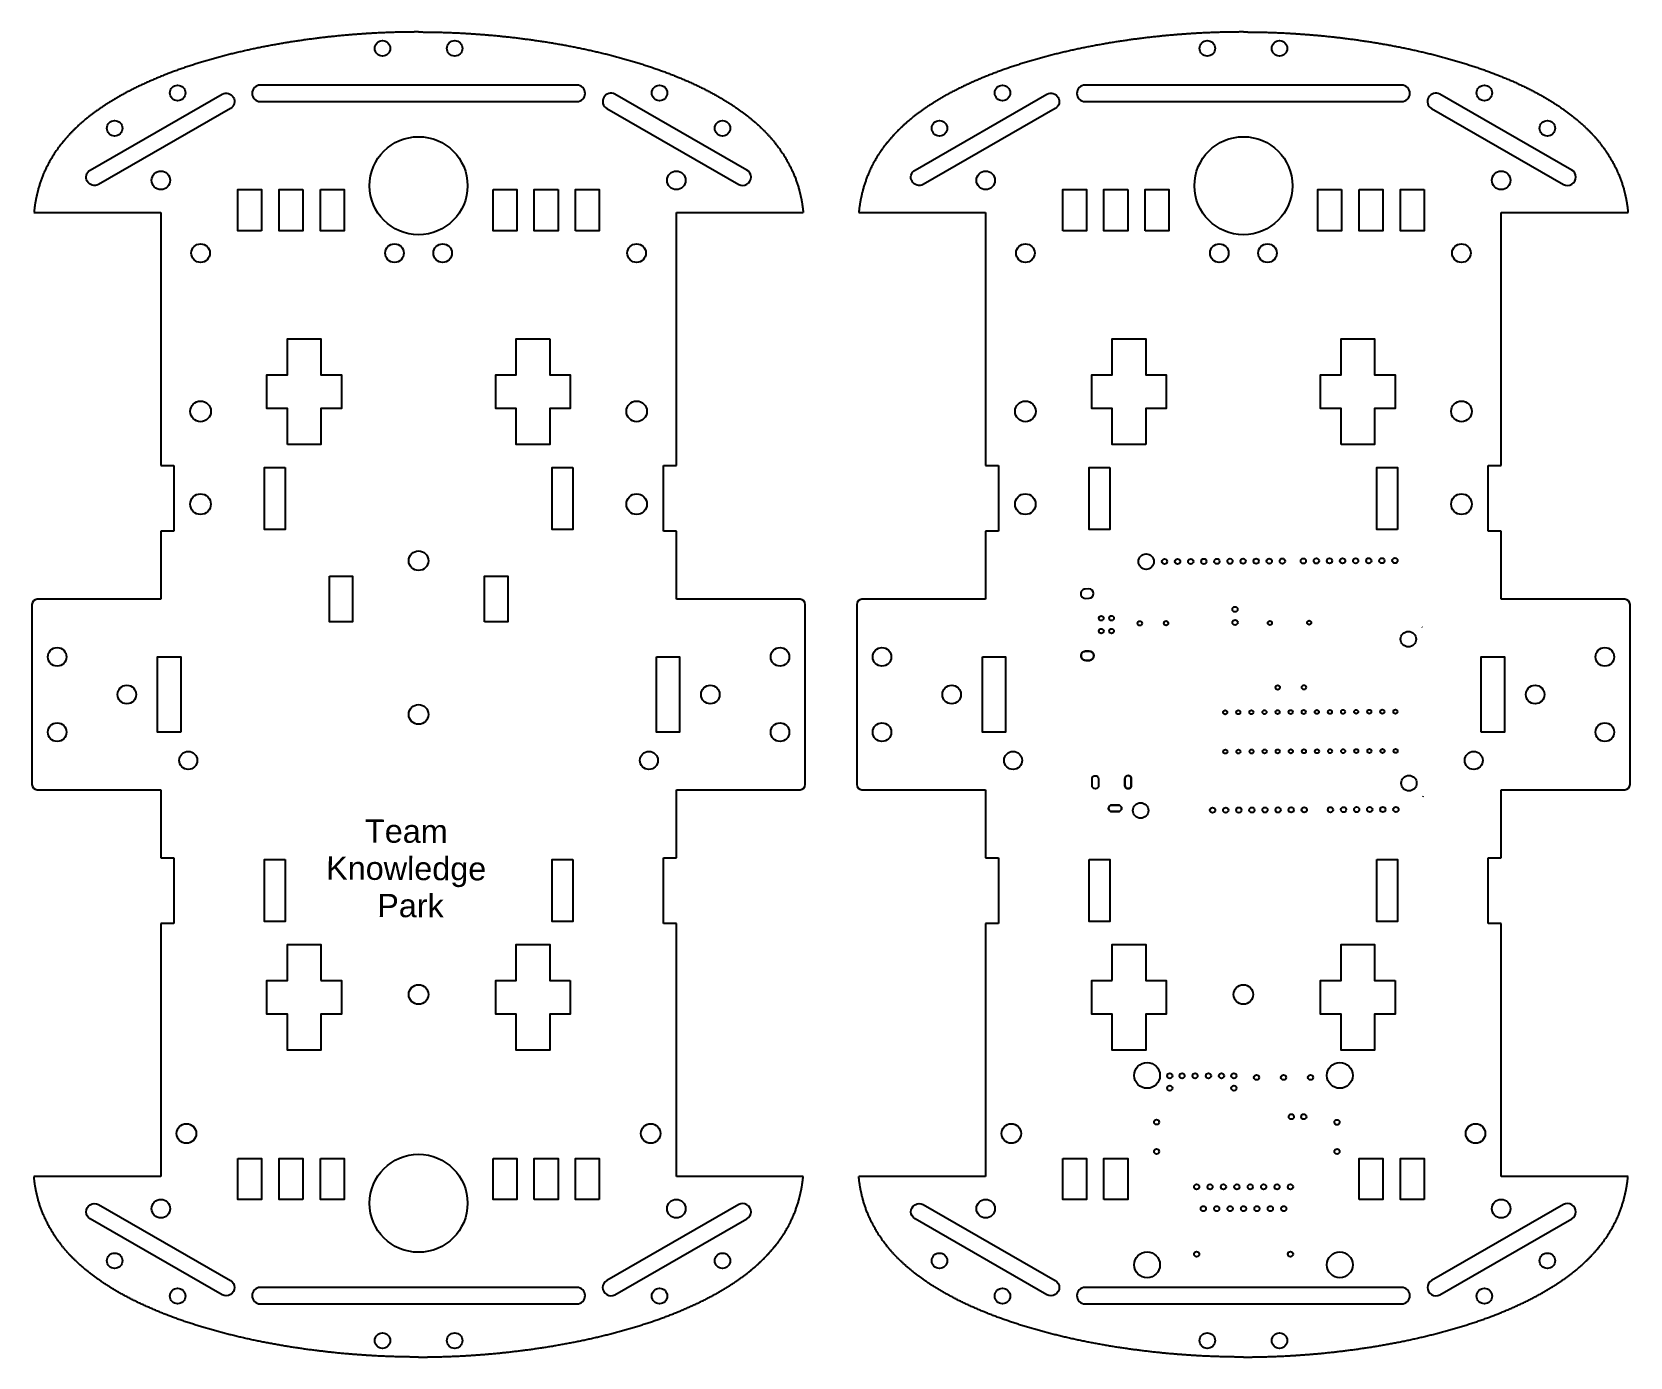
# Model space of a CAD drawing. Header units: millimetres. Extents: x 3547 to 3857, y 1553 to 1810.
import ezdxf
from ezdxf.enums import TextEntityAlignment as Align

# ---------------------------------------------------------------- set-up
doc = ezdxf.new("R2010")
doc.units = ezdxf.units.MM
doc.styles.get("Standard").update_dxf_attribs({"font": 'arial.ttf'})

msp = doc.modelspace()

# ---------------------------------------------------------------- linework, layer by layer
at = {"color": 1}
for p, q in [((3547.74, 1774.6, 0), (3572.35, 1774.6, 0)), ((3572.35, 1774.6, 0), (3572.35, 1725.58, 0)), ((3672.35, 1774.6, 0), (3696.96, 1774.6, 0)), ((3672.35, 1725.58, 0), (3672.35, 1774.6, 0)), ((3707.74, 1774.6, 0), (3732.35, 1774.6, 0)), ((3732.35, 1774.6, 0), (3732.35, 1725.58, 0)), ((3832.35, 1725.58, 0), (3832.35, 1774.6, 0)), ((3832.35, 1774.6, 0), (3856.96, 1774.6, 0)), ((3572.35, 1725.58, 0), (3574.85, 1725.58, 0)), ((3574.85, 1725.58, 0), (3574.85, 1712.81, 0)), ((3669.85, 1712.81, 0), (3669.85, 1725.58, 0)), ((3669.85, 1725.58, 0), (3672.35, 1725.58, 0)), ((3732.35, 1725.58, 0), (3734.85, 1725.58, 0)), ((3734.85, 1725.58, 0), (3734.85, 1712.81, 0)), ((3829.85, 1712.81, 0), (3829.85, 1725.58, 0)), ((3829.85, 1725.58, 0), (3832.35, 1725.58, 0)), ((3572.35, 1712.81, 0), (3572.35, 1699.6, 0)), ((3574.85, 1712.81, 0), (3572.35, 1712.81, 0)), ((3672.35, 1712.81, 0), (3669.85, 1712.81, 0)), ((3672.35, 1699.6, 0), (3672.35, 1712.81, 0)), ((3732.35, 1712.81, 0), (3732.35, 1699.6, 0)), ((3734.85, 1712.81, 0), (3732.35, 1712.81, 0)), ((3832.35, 1712.81, 0), (3829.85, 1712.81, 0)), ((3832.35, 1699.6, 0), (3832.35, 1712.81, 0)), ((3572.35, 1699.6, 0), (3548.35, 1699.6, 0)), ((3696.35, 1699.6, 0), (3672.35, 1699.6, 0)), ((3732.35, 1699.6, 0), (3708.35, 1699.6, 0)), ((3856.35, 1699.6, 0), (3832.35, 1699.6, 0)), ((3547.35, 1698.6, 0), (3547.35, 1663.67, 0)), ((3697.35, 1663.67, 0), (3697.35, 1698.6, 0)), ((3707.35, 1698.6, 0), (3707.35, 1663.67, 0)), ((3857.35, 1663.67, 0), (3857.35, 1698.6, 0)), ((3548.35, 1662.67, 0), (3572.35, 1662.67, 0)), ((3572.35, 1662.67, 0), (3572.35, 1649.46, 0)), ((3672.35, 1662.67, 0), (3696.35, 1662.67, 0)), ((3672.35, 1649.46, 0), (3672.35, 1662.67, 0)), ((3708.35, 1662.67, 0), (3732.35, 1662.67, 0)), ((3732.35, 1662.67, 0), (3732.35, 1649.46, 0)), ((3832.35, 1662.67, 0), (3856.35, 1662.67, 0)), ((3832.35, 1649.46, 0), (3832.35, 1662.67, 0)), ((3572.35, 1649.46, 0), (3574.85, 1649.46, 0)), ((3574.85, 1649.46, 0), (3574.85, 1636.69, 0)), ((3669.85, 1649.46, 0), (3672.35, 1649.46, 0)), ((3669.85, 1636.69, 0), (3669.85, 1649.46, 0)), ((3732.35, 1649.46, 0), (3734.85, 1649.46, 0)), ((3734.85, 1649.46, 0), (3734.85, 1636.69, 0)), ((3829.85, 1636.69, 0), (3829.85, 1649.46, 0)), ((3829.85, 1649.46, 0), (3832.35, 1649.46, 0)), ((3572.35, 1636.69, 0), (3572.35, 1587.67, 0)), ((3574.85, 1636.69, 0), (3572.35, 1636.69, 0)), ((3672.35, 1636.69, 0), (3669.85, 1636.69, 0)), ((3672.35, 1587.67, 0), (3672.35, 1636.69, 0)), ((3732.35, 1636.69, 0), (3732.35, 1587.67, 0)), ((3734.85, 1636.69, 0), (3732.35, 1636.69, 0)), ((3832.35, 1636.69, 0), (3829.85, 1636.69, 0)), ((3832.35, 1587.67, 0), (3832.35, 1636.69, 0)), ((3572.35, 1587.67, 0), (3547.74, 1587.67, 0)), ((3696.96, 1587.67, 0), (3672.35, 1587.67, 0)), ((3732.35, 1587.67, 0), (3707.74, 1587.67, 0)), ((3856.96, 1587.67, 0), (3832.35, 1587.67, 0))]:
    msp.add_line(p, q, dxfattribs=at)
for points in [[(3591.65, 1796.12), (3653.05, 1796.12, 1), (3653.05, 1799.32), (3591.65, 1799.32, 1)], [(3751.65, 1799.32, 1), (3751.65, 1796.12), (3813.05, 1796.12, 1), (3813.05, 1799.32)], [(3584.25, 1797.54, -1), (3585.84, 1794.77), (3560.25, 1780.08, -1), (3558.66, 1782.86)], [(3684.45, 1780.08, 1), (3686.04, 1782.86), (3660.45, 1797.54, 1), (3658.86, 1794.77)], [(3744.25, 1797.54, -1), (3745.84, 1794.77), (3720.25, 1780.08, -1), (3718.66, 1782.86)], [(3844.45, 1780.08, 1), (3846.04, 1782.86), (3820.45, 1797.54, 1), (3818.86, 1794.77)], [(3584.25, 1564.73), (3558.66, 1579.41, -1), (3560.25, 1582.19), (3585.84, 1567.5, -1)], [(3686.04, 1579.41, 1), (3684.45, 1582.19), (3658.86, 1567.5, 1), (3660.45, 1564.73)], [(3744.25, 1564.73), (3718.66, 1579.41, -1), (3720.25, 1582.19), (3745.84, 1567.5, -1)], [(3844.45, 1582.19), (3818.86, 1567.5, 1), (3820.45, 1564.73), (3846.04, 1579.41, 1)], [(3653.05, 1562.94, 1), (3653.05, 1566.14), (3591.65, 1566.14, 1), (3591.65, 1562.94)], [(3751.65, 1566.14, 1), (3751.65, 1562.94), (3813.05, 1562.94, 1), (3813.05, 1566.14)]]:
    msp.add_lwpolyline(points, format="xyb", close=True, dxfattribs=at)
for points in [[(3591.9, 1771.09), (3587.3, 1771.09), (3587.3, 1779.09), (3591.9, 1779.09)], [(3599.9, 1779.09), (3599.9, 1771.09), (3595.3, 1771.09), (3595.3, 1779.09)], [(3603.3, 1779.09), (3607.9, 1779.09), (3607.9, 1771.09), (3603.3, 1771.09)], [(3636.8, 1779.09), (3641.4, 1779.09), (3641.4, 1771.09), (3636.8, 1771.09)], [(3649.4, 1779.09), (3649.4, 1771.09), (3644.8, 1771.09), (3644.8, 1779.09)], [(3652.8, 1771.09), (3652.8, 1779.09), (3657.4, 1779.09), (3657.4, 1771.09)], [(3747.3, 1771.09), (3747.3, 1779.09), (3751.9, 1779.09), (3751.9, 1771.09)], [(3759.9, 1779.09), (3759.9, 1771.09), (3755.3, 1771.09), (3755.3, 1779.09)], [(3763.3, 1771.09), (3763.3, 1779.09), (3767.9, 1779.09), (3767.9, 1771.09)], [(3801.4, 1779.09), (3801.4, 1771.09), (3796.8, 1771.09), (3796.8, 1779.09)], [(3804.8, 1779.09), (3809.4, 1779.09), (3809.4, 1771.09), (3804.8, 1771.09)], [(3817.4, 1779.09), (3817.4, 1771.09), (3812.8, 1771.09), (3812.8, 1779.09)], [(3596.91, 1729.62), (3596.91, 1736.62), (3592.92, 1736.62), (3592.92, 1743.12), (3596.91, 1743.12), (3596.91, 1750.12), (3603.41, 1750.12), (3603.41, 1743.12), (3607.38, 1743.12), (3607.38, 1736.62), (3603.41, 1736.62), (3603.41, 1729.62)], [(3647.79, 1750.12), (3647.79, 1743.12), (3651.78, 1743.12), (3651.78, 1736.62), (3647.79, 1736.62), (3647.79, 1729.62), (3641.29, 1729.62), (3641.29, 1736.62), (3637.33, 1736.62), (3637.33, 1743.12), (3641.29, 1743.12), (3641.29, 1750.12)], [(3763.41, 1729.62), (3756.91, 1729.62), (3756.91, 1736.62), (3752.92, 1736.62), (3752.92, 1743.12), (3756.91, 1743.12), (3756.91, 1750.12), (3763.41, 1750.12), (3763.41, 1743.12), (3767.38, 1743.12), (3767.38, 1736.62), (3763.41, 1736.62)], [(3801.29, 1729.62), (3801.29, 1736.62), (3797.33, 1736.62), (3797.33, 1743.12), (3801.29, 1743.12), (3801.29, 1750.12), (3807.79, 1750.12), (3807.79, 1743.12), (3811.78, 1743.12), (3811.78, 1736.62), (3807.79, 1736.62), (3807.79, 1729.62)], [(3596.45, 1725.16), (3596.45, 1713.16), (3592.45, 1713.16), (3592.45, 1725.16)], [(3652.25, 1725.16), (3652.25, 1713.16), (3648.25, 1713.16), (3648.25, 1725.16)], [(3756.45, 1725.16), (3756.45, 1713.16), (3752.45, 1713.16), (3752.45, 1725.16)], [(3812.25, 1713.16), (3808.25, 1713.16), (3808.25, 1725.16), (3812.25, 1725.16)], [(3605.04, 1704.1), (3609.54, 1704.1), (3609.54, 1695.24), (3605.04, 1695.24)], [(3635.16, 1695.24), (3635.16, 1704.1), (3639.66, 1704.1), (3639.66, 1695.24)], [(3576.21, 1673.83), (3571.71, 1673.83), (3571.71, 1688.43), (3576.21, 1688.43)], [(3668.49, 1688.43), (3672.99, 1688.43), (3672.99, 1673.83), (3668.49, 1673.83)], [(3731.71, 1688.43), (3736.21, 1688.43), (3736.21, 1673.83), (3731.71, 1673.83)], [(3828.49, 1673.83), (3828.49, 1688.43), (3832.99, 1688.43), (3832.99, 1673.83)], [(3596.45, 1649.11), (3596.45, 1637.11), (3592.45, 1637.11), (3592.45, 1649.11)], [(3652.25, 1649.11), (3652.25, 1637.11), (3648.25, 1637.11), (3648.25, 1649.11)], [(3752.45, 1649.11), (3756.45, 1649.11), (3756.45, 1637.11), (3752.45, 1637.11)], [(3808.25, 1649.11), (3812.25, 1649.11), (3812.25, 1637.11), (3808.25, 1637.11)], [(3603.41, 1625.65), (3607.38, 1625.65), (3607.38, 1619.15), (3603.41, 1619.15), (3603.41, 1612.15), (3596.91, 1612.15), (3596.91, 1619.15), (3592.92, 1619.15), (3592.92, 1625.65), (3596.91, 1625.65), (3596.91, 1632.65), (3603.41, 1632.65)], [(3651.78, 1625.65), (3651.78, 1619.15), (3647.79, 1619.15), (3647.79, 1612.15), (3641.29, 1612.15), (3641.29, 1619.15), (3637.33, 1619.15), (3637.33, 1625.65), (3641.29, 1625.65), (3641.29, 1632.65), (3647.79, 1632.65), (3647.79, 1625.65)], [(3756.91, 1625.65), (3756.91, 1632.65), (3763.41, 1632.65), (3763.41, 1625.65), (3767.38, 1625.65), (3767.38, 1619.15), (3763.41, 1619.15), (3763.41, 1612.15), (3756.91, 1612.15), (3756.91, 1619.15), (3752.92, 1619.15), (3752.92, 1625.65)], [(3811.78, 1625.65), (3811.78, 1619.15), (3807.79, 1619.15), (3807.79, 1612.15), (3801.29, 1612.15), (3801.29, 1619.15), (3797.33, 1619.15), (3797.33, 1625.65), (3801.29, 1625.65), (3801.29, 1632.65), (3807.79, 1632.65), (3807.79, 1625.65)], [(3587.3, 1591.17), (3591.9, 1591.17), (3591.9, 1583.17), (3587.3, 1583.17)], [(3599.9, 1583.17), (3595.3, 1583.17), (3595.3, 1591.17), (3599.9, 1591.17)], [(3603.3, 1591.17), (3607.9, 1591.17), (3607.9, 1583.17), (3603.3, 1583.17)], [(3636.8, 1591.17), (3641.4, 1591.17), (3641.4, 1583.17), (3636.8, 1583.17)], [(3644.8, 1583.17), (3644.8, 1591.17), (3649.4, 1591.17), (3649.4, 1583.17)], [(3657.4, 1583.17), (3652.8, 1583.17), (3652.8, 1591.17), (3657.4, 1591.17)], [(3747.3, 1591.17), (3751.9, 1591.17), (3751.9, 1583.17), (3747.3, 1583.17)], [(3755.3, 1583.17), (3755.3, 1591.17), (3759.9, 1591.17), (3759.9, 1583.17)], [(3804.8, 1583.17), (3804.8, 1591.17), (3809.4, 1591.17), (3809.4, 1583.17)], [(3817.4, 1583.17), (3812.8, 1583.17), (3812.8, 1591.17), (3817.4, 1591.17)]]:
    msp.add_lwpolyline(points, close=True, dxfattribs=at)
at = {"color": 1, "extrusion": (0, -1e-16, -1)}
for points in [[(-3752.38, 1701.6), (-3751.68, 1701.58, -1), (-3751.72, 1699.78), (-3752.42, 1699.8, -1)], [(-3752.38, 1701.6), (-3751.68, 1701.58, -1), (-3751.72, 1699.78), (-3752.42, 1699.8, -1)], [(-3751.77, 1687.74, 1), (-3751.73, 1689.54), (-3752.43, 1689.56, 1), (-3752.47, 1687.76)], [(-3752.43, 1689.56), (-3751.73, 1689.54, -1), (-3751.77, 1687.74), (-3752.47, 1687.76, -1)], [(-3752.99, 1664.75, 1), (-3754.26, 1664.76), (-3754.26, 1663.49, 1), (-3752.99, 1663.48)], [(-3752.99, 1664.75, 1), (-3754.26, 1664.76), (-3754.26, 1663.49, 1), (-3752.99, 1663.48)], [(-3759.34, 1664.78, 1), (-3760.61, 1664.78), (-3760.61, 1663.51, 1), (-3759.34, 1663.51)], [(-3759.34, 1664.78), (-3759.34, 1663.51, -1), (-3760.61, 1663.51), (-3760.61, 1664.78, -1)], [(-3758.09, 1659.69, 1), (-3758.09, 1658.42), (-3756.82, 1658.42, 1), (-3756.82, 1659.69)], [(-3756.82, 1658.42), (-3758.09, 1658.42, -1), (-3758.09, 1659.69), (-3756.82, 1659.69, -1)]]:
    msp.add_lwpolyline(points, format="xyb", close=True, dxfattribs=at)
at = {"color": 1}
for centre, radius in [((3615.35, 1806.45, 0), 1.5), ((3629.35, 1806.45, 0), 1.5), ((3775.35, 1806.45, 0), 1.5), ((3789.35, 1806.45, 0), 1.5), ((3575.61, 1797.8, 0), 1.5), ((3669.09, 1797.8, 0), 1.5), ((3735.61, 1797.8, 0), 1.5), ((3829.09, 1797.8, 0), 1.5), ((3563.39, 1790.95, 0), 1.5), ((3681.31, 1790.95, 0), 1.5), ((3723.39, 1790.95, 0), 1.5), ((3841.31, 1790.95, 0), 1.5), ((3622.35, 1779.82, 0), 9.5), ((3782.35, 1779.82, 0), 9.5), ((3572.36, 1780.86, 0), 1.8), ((3672.35, 1780.86, 0), 1.8), ((3732.36, 1780.86, 0), 1.8), ((3832.35, 1780.86, 0), 1.8), ((3580.06, 1766.74, 0), 1.8), ((3617.68, 1766.74, 0), 1.8), ((3627.02, 1766.74, 0), 1.8), ((3664.64, 1766.74, 0), 1.8), ((3740.06, 1766.74, 0), 1.8), ((3777.68, 1766.74, 0), 1.8), ((3787.02, 1766.74, 0), 1.8), ((3824.64, 1766.74, 0), 1.8), ((3580.06, 1736.05, 0), 2), ((3664.65, 1736.05, 0), 2), ((3740.06, 1736.05, 0), 2), ((3824.65, 1736.05, 0), 2), ((3580.05, 1718.05, 0), 2), ((3664.65, 1718.05, 0), 2), ((3740.05, 1718.05, 0), 2), ((3824.65, 1718.05, 0), 2), ((3622.35, 1707.08, 0), 1.9), ((3763.49, 1706.91, 0), 1.5), ((3763.49, 1706.91, 0), 1.5), ((3767.05, 1706.92, 0), 0.51), ((3767.05, 1706.92, 0), 0.51), ((3769.59, 1706.93, 0), 0.51), ((3769.59, 1706.93, 0), 0.51), ((3772.13, 1706.94, 0), 0.51), ((3772.13, 1706.94, 0), 0.51), ((3774.67, 1706.95, 0), 0.51), ((3774.67, 1706.95, 0), 0.51), ((3777.21, 1706.96, 0), 0.51), ((3777.21, 1706.96, 0), 0.51), ((3779.75, 1706.97, 0), 0.51), ((3779.75, 1706.97, 0), 0.51), ((3782.29, 1706.98, 0), 0.51), ((3782.29, 1706.98, 0), 0.51), ((3784.83, 1706.99, 0), 0.51), ((3784.83, 1706.99, 0), 0.51), ((3787.37, 1707, 0), 0.51), ((3787.37, 1707, 0), 0.51), ((3789.91, 1707.01, 0), 0.51), ((3789.91, 1707.01, 0), 0.51), ((3793.97, 1707.03, 0), 0.51), ((3793.97, 1707.03, 0), 0.51), ((3796.51, 1707.04, 0), 0.51), ((3796.51, 1707.04, 0), 0.51), ((3799.05, 1707.05, 0), 0.51), ((3799.05, 1707.05, 0), 0.51), ((3801.59, 1707.06, 0), 0.51), ((3801.59, 1707.06, 0), 0.51), ((3804.13, 1707.07, 0), 0.51), ((3804.13, 1707.07, 0), 0.51), ((3806.67, 1707.08, 0), 0.51), ((3806.67, 1707.08, 0), 0.51), ((3809.21, 1707.09, 0), 0.51), ((3809.21, 1707.09, 0), 0.51), ((3811.75, 1707.1, 0), 0.51), ((3811.75, 1707.1, 0), 0.51), ((3754.78, 1695.93, 0), 0.457), ((3754.78, 1695.93, 0), 0.457), ((3756.78, 1695.94, 0), 0.457), ((3756.78, 1695.94, 0), 0.457), ((3780.72, 1697.65, 0), 0.508), ((3780.72, 1697.65, 0), 0.508), ((3754.79, 1693.43, 0), 0.457), ((3754.79, 1693.43, 0), 0.457), ((3756.79, 1693.44, 0), 0.457), ((3756.79, 1693.44, 0), 0.457), ((3762.27, 1694.94, 0), 0.432), ((3762.27, 1694.94, 0), 0.432), ((3767.35, 1694.96, 0), 0.432), ((3767.35, 1694.96, 0), 0.432), ((3780.73, 1695.11, 0), 0.508), ((3780.73, 1695.11, 0), 0.508), ((3787.49, 1695.01, 0), 0.4), ((3787.49, 1695.01, 0), 0.4), ((3795.11, 1695.06, 0), 0.4), ((3795.11, 1695.06, 0), 0.4), ((3814.35, 1691.87, 0), 1.5), ((3814.35, 1691.87, 0), 1.5), ((3552.24, 1688.43, 0), 1.8), ((3692.46, 1688.43, 0), 1.8), ((3712.24, 1688.43, 0), 1.8), ((3852.46, 1688.43, 0), 1.8), ((3565.76, 1681.13, 0), 1.8), ((3678.94, 1681.13, 0), 1.8), ((3725.76, 1681.13, 0), 1.8), ((3789.01, 1682.5, 0), 0.432), ((3789.01, 1682.5, 0), 0.432), ((3794.09, 1682.52, 0), 0.432), ((3794.09, 1682.52, 0), 0.432), ((3838.94, 1681.13, 0), 1.8), ((3622.35, 1677.27, 0), 1.9), ((3778.82, 1677.68, 0), 0.394), ((3778.82, 1677.68, 0), 0.394), ((3781.36, 1677.69, 0), 0.394), ((3781.36, 1677.69, 0), 0.394), ((3783.9, 1677.7, 0), 0.394), ((3783.9, 1677.7, 0), 0.394), ((3786.44, 1677.71, 0), 0.394), ((3786.44, 1677.71, 0), 0.394), ((3788.98, 1677.72, 0), 0.394), ((3788.98, 1677.72, 0), 0.394), ((3791.52, 1677.73, 0), 0.394), ((3791.52, 1677.73, 0), 0.394), ((3794.06, 1677.74, 0), 0.394), ((3794.06, 1677.74, 0), 0.394), ((3796.6, 1677.75, 0), 0.394), ((3796.6, 1677.75, 0), 0.394), ((3799.14, 1677.76, 0), 0.394), ((3799.14, 1677.76, 0), 0.394), ((3801.68, 1677.77, 0), 0.394), ((3801.68, 1677.77, 0), 0.394), ((3804.22, 1677.78, 0), 0.394), ((3804.22, 1677.78, 0), 0.394), ((3806.76, 1677.79, 0), 0.394), ((3806.76, 1677.79, 0), 0.394), ((3809.3, 1677.8, 0), 0.394), ((3809.3, 1677.8, 0), 0.394), ((3811.84, 1677.81, 0), 0.394), ((3811.84, 1677.81, 0), 0.394), ((3552.24, 1673.83, 0), 1.8), ((3692.46, 1673.83, 0), 1.8), ((3712.24, 1673.83, 0), 1.8), ((3852.46, 1673.83, 0), 1.8), ((3577.67, 1668.35, 0), 1.75), ((3667.03, 1668.35, 0), 1.75), ((3737.67, 1668.35, 0), 1.75), ((3778.85, 1670.06, 0), 0.394), ((3778.85, 1670.06, 0), 0.394), ((3781.39, 1670.07, 0), 0.394), ((3781.39, 1670.07, 0), 0.394), ((3783.93, 1670.08, 0), 0.394), ((3783.93, 1670.08, 0), 0.394), ((3786.47, 1670.09, 0), 0.394), ((3786.47, 1670.09, 0), 0.394), ((3789.01, 1670.1, 0), 0.394), ((3789.01, 1670.1, 0), 0.394), ((3791.55, 1670.11, 0), 0.394), ((3791.55, 1670.11, 0), 0.394), ((3794.09, 1670.12, 0), 0.394), ((3794.09, 1670.12, 0), 0.394), ((3796.63, 1670.13, 0), 0.394), ((3796.63, 1670.13, 0), 0.394), ((3799.17, 1670.14, 0), 0.394), ((3799.17, 1670.14, 0), 0.394), ((3801.71, 1670.15, 0), 0.394), ((3801.71, 1670.15, 0), 0.394), ((3804.25, 1670.16, 0), 0.394), ((3804.25, 1670.16, 0), 0.394), ((3806.79, 1670.17, 0), 0.394), ((3806.79, 1670.17, 0), 0.394), ((3809.33, 1670.18, 0), 0.394), ((3809.33, 1670.18, 0), 0.394), ((3811.87, 1670.19, 0), 0.394), ((3811.87, 1670.19, 0), 0.394), ((3827.03, 1668.35, 0), 1.75), ((3814.46, 1663.93, 0), 1.5), ((3814.46, 1663.93, 0), 1.5), ((3762.41, 1658.64, 0), 1.5), ((3762.41, 1658.64, 0), 1.5), ((3776.38, 1658.7, 0), 0.51), ((3776.38, 1658.7, 0), 0.51), ((3778.92, 1658.71, 0), 0.51), ((3778.92, 1658.71, 0), 0.51), ((3781.46, 1658.72, 0), 0.51), ((3781.46, 1658.72, 0), 0.51), ((3784, 1658.73, 0), 0.51), ((3784, 1658.73, 0), 0.51), ((3786.54, 1658.74, 0), 0.51), ((3786.54, 1658.74, 0), 0.51), ((3789.08, 1658.75, 0), 0.51), ((3789.08, 1658.75, 0), 0.51), ((3791.62, 1658.76, 0), 0.51), ((3791.62, 1658.76, 0), 0.51), ((3794.16, 1658.77, 0), 0.51), ((3794.16, 1658.77, 0), 0.51), ((3799.24, 1658.79, 0), 0.51), ((3799.24, 1658.79, 0), 0.51), ((3801.78, 1658.8, 0), 0.51), ((3801.78, 1658.8, 0), 0.51), ((3804.32, 1658.81, 0), 0.51), ((3804.32, 1658.81, 0), 0.51), ((3806.86, 1658.82, 0), 0.51), ((3806.86, 1658.82, 0), 0.51), ((3809.4, 1658.83, 0), 0.51), ((3809.4, 1658.83, 0), 0.51), ((3811.94, 1658.84, 0), 0.51), ((3811.94, 1658.84, 0), 0.51), ((3622.35, 1622.95, 0), 1.9), ((3782.35, 1622.95, 0), 1.9), ((3763.67, 1607.25, 0), 2.5), ((3801.05, 1607.25, 0), 2.5), ((3768.07, 1607.18, 0), 0.5), ((3770.45, 1607.18, 0), 0.5), ((3772.97, 1607.18, 0), 0.5), ((3775.57, 1607.18, 0), 0.5), ((3778.1, 1607.18, 0), 0.5), ((3780.5, 1607.18, 0), 0.5), ((3784.9, 1606.87, 0), 0.5), ((3790.14, 1606.87, 0), 0.5), ((3795.38, 1606.87, 0), 0.5), ((3768.07, 1604.78, 0), 0.5), ((3780.5, 1604.78, 0), 0.5), ((3791.64, 1599.25, 0), 0.5), ((3794.07, 1599.25, 0), 0.5), ((3577.32, 1595.99, 0), 1.9), ((3667.38, 1595.99, 0), 1.9), ((3737.32, 1595.99, 0), 1.9), ((3765.51, 1598.21, 0), 0.5), ((3800.51, 1598.16, 0), 0.5), ((3827.38, 1595.99, 0), 1.9), ((3622.35, 1582.45, 0), 9.5), ((3765.51, 1592.51, 0), 0.5), ((3800.51, 1592.51, 0), 0.5), ((3773.28, 1585.63, 0), 0.5), ((3775.88, 1585.63, 0), 0.5), ((3778.48, 1585.63, 0), 0.5), ((3781.08, 1585.63, 0), 0.5), ((3783.68, 1585.63, 0), 0.5), ((3786.28, 1585.63, 0), 0.5), ((3788.88, 1585.63, 0), 0.5), ((3791.48, 1585.63, 0), 0.5), ((3572.36, 1581.41, 0), 1.8), ((3672.35, 1581.41, 0), 1.8), ((3732.36, 1581.41, 0), 1.8), ((3832.35, 1581.41, 0), 1.8), ((3563.39, 1571.31, 0), 1.5), ((3681.31, 1571.31, 0), 1.5), ((3723.39, 1571.31, 0), 1.5), ((3763.67, 1570.51, 0), 2.5), ((3773.28, 1572.6, 0), 0.5), ((3791.48, 1572.6, 0), 0.5), ((3801.05, 1570.51, 0), 2.5), ((3841.31, 1571.31, 0), 1.5), ((3575.61, 1564.47, 0), 1.5), ((3669.09, 1564.47, 0), 1.5), ((3735.61, 1564.47, 0), 1.5), ((3829.09, 1564.47, 0), 1.5), ((3615.35, 1555.82, 0), 1.5), ((3629.35, 1555.82, 0), 1.5), ((3775.35, 1555.82, 0), 1.5), ((3789.35, 1555.82, 0), 1.5)]:
    msp.add_circle(centre, radius, dxfattribs=at)
for centre, start, end in [((3548.35, 1698.6, 0), 90, 180), ((3696.35, 1698.6, 0), 0, 90), ((3708.35, 1698.6, 0), 90, 180), ((3856.35, 1698.6, 0), 0, 90), ((3548.35, 1663.67, 0), 180, 270), ((3696.35, 1663.67, 0), 270, 0), ((3708.35, 1663.67, 0), 180, 270), ((3856.35, 1663.67, 0), 270, 0)]:
    msp.add_arc(centre, 1, start, end, dxfattribs=at)
at = {"color": 1, "extrusion": (0, -1e-16, -1)}
for centre, radius, start, end in [((-3816.88, 1694.16, 0), 0.131, 135.5959, 179.2588), ((-3817.01, 1661.4, 0), 0.126, 179.8706, 225.4612)]:
    msp.add_arc(centre, radius, start, end, dxfattribs=at)
at = {"color": 1}
for points in [[(3622.35, 1809.63, 0), (3621.1, 1809.63, 0), (3618.57, 1809.61, 0), (3614.74, 1809.49, 0), (3609.55, 1809.18, 0), (3602.93, 1808.51, 0), (3596.25, 1807.55, 0), (3589.57, 1806.28, 0), (3582.99, 1804.67, 0), (3576.62, 1802.72, 0), (3570.6, 1800.41, 0), (3565.06, 1797.75, 0), (3560.14, 1794.73, 0), (3555.96, 1791.37, 0), (3552.59, 1787.68, 0), (3550.07, 1783.65, 0), (3548.72, 1780.18, 0), (3548.09, 1777.44, 0), (3547.83, 1775.56, 0), (3547.74, 1774.6, 0)], [(3622.35, 1809.63, 0), (3623.6, 1809.63, 0), (3626.13, 1809.61, 0), (3629.96, 1809.49, 0), (3635.16, 1809.18, 0), (3641.77, 1808.51, 0), (3648.45, 1807.55, 0), (3655.13, 1806.28, 0), (3661.71, 1804.67, 0), (3668.08, 1802.72, 0), (3674.11, 1800.41, 0), (3679.65, 1797.75, 0), (3684.56, 1794.73, 0), (3688.75, 1791.37, 0), (3692.11, 1787.68, 0), (3694.63, 1783.65, 0), (3695.98, 1780.18, 0), (3696.61, 1777.44, 0), (3696.87, 1775.56, 0), (3696.96, 1774.6, 0)], [(3782.35, 1809.63, 0), (3781.1, 1809.63, 0), (3778.57, 1809.61, 0), (3774.74, 1809.49, 0), (3769.55, 1809.18, 0), (3762.93, 1808.51, 0), (3756.25, 1807.55, 0), (3749.57, 1806.28, 0), (3742.99, 1804.67, 0), (3736.62, 1802.72, 0), (3730.6, 1800.41, 0), (3725.06, 1797.75, 0), (3720.14, 1794.73, 0), (3715.96, 1791.37, 0), (3712.59, 1787.68, 0), (3710.07, 1783.65, 0), (3708.72, 1780.18, 0), (3708.09, 1777.44, 0), (3707.83, 1775.56, 0), (3707.74, 1774.6, 0)], [(3782.35, 1809.63, 0), (3783.6, 1809.63, 0), (3786.13, 1809.61, 0), (3789.96, 1809.49, 0), (3795.16, 1809.18, 0), (3801.77, 1808.51, 0), (3808.45, 1807.55, 0), (3815.13, 1806.28, 0), (3821.71, 1804.67, 0), (3828.08, 1802.72, 0), (3834.11, 1800.41, 0), (3839.65, 1797.75, 0), (3844.56, 1794.73, 0), (3848.75, 1791.37, 0), (3852.11, 1787.68, 0), (3854.63, 1783.65, 0), (3855.98, 1780.18, 0), (3856.61, 1777.44, 0), (3856.87, 1775.56, 0), (3856.96, 1774.6, 0)], [(3622.35, 1552.63, 0), (3621.1, 1552.63, 0), (3618.57, 1552.66, 0), (3614.74, 1552.78, 0), (3609.55, 1553.09, 0), (3602.93, 1553.76, 0), (3596.25, 1554.72, 0), (3589.57, 1555.99, 0), (3582.99, 1557.6, 0), (3576.62, 1559.55, 0), (3570.6, 1561.86, 0), (3565.06, 1564.52, 0), (3560.14, 1567.54, 0), (3555.96, 1570.9, 0), (3552.59, 1574.59, 0), (3550.07, 1578.62, 0), (3548.72, 1582.09, 0), (3548.09, 1584.83, 0), (3547.83, 1586.71, 0), (3547.74, 1587.67, 0)], [(3622.35, 1552.63, 0), (3623.6, 1552.63, 0), (3626.13, 1552.66, 0), (3629.96, 1552.78, 0), (3635.16, 1553.09, 0), (3641.77, 1553.76, 0), (3648.45, 1554.72, 0), (3655.13, 1555.99, 0), (3661.71, 1557.6, 0), (3668.08, 1559.55, 0), (3674.11, 1561.86, 0), (3679.65, 1564.52, 0), (3684.56, 1567.54, 0), (3688.75, 1570.9, 0), (3692.11, 1574.59, 0), (3694.63, 1578.62, 0), (3695.98, 1582.09, 0), (3696.61, 1584.83, 0), (3696.87, 1586.71, 0), (3696.96, 1587.67, 0)], [(3782.35, 1552.63, 0), (3781.1, 1552.63, 0), (3778.57, 1552.66, 0), (3774.74, 1552.78, 0), (3769.55, 1553.09, 0), (3762.93, 1553.76, 0), (3756.25, 1554.72, 0), (3749.57, 1555.99, 0), (3742.99, 1557.6, 0), (3736.62, 1559.55, 0), (3730.6, 1561.86, 0), (3725.06, 1564.52, 0), (3720.14, 1567.54, 0), (3715.96, 1570.9, 0), (3712.59, 1574.59, 0), (3710.07, 1578.62, 0), (3708.72, 1582.09, 0), (3708.09, 1584.83, 0), (3707.83, 1586.71, 0), (3707.74, 1587.67, 0)], [(3782.35, 1552.63, 0), (3783.6, 1552.63, 0), (3786.13, 1552.66, 0), (3789.96, 1552.78, 0), (3795.16, 1553.09, 0), (3801.77, 1553.76, 0), (3808.45, 1554.72, 0), (3815.13, 1555.99, 0), (3821.71, 1557.6, 0), (3828.08, 1559.55, 0), (3834.11, 1561.86, 0), (3839.65, 1564.52, 0), (3844.56, 1567.54, 0), (3848.75, 1570.9, 0), (3852.11, 1574.59, 0), (3854.63, 1578.62, 0), (3855.98, 1582.09, 0), (3856.61, 1584.83, 0), (3856.87, 1586.71, 0), (3856.96, 1587.67, 0)]]:
    msp.add_open_spline(points, degree=5, dxfattribs=at)
for points, knots in [([(3774.58, 1580.91, 0), (3774.52, 1580.91, 0), (3774.45, 1580.92, 0), (3774.39, 1580.95, 0), (3774.33, 1580.97, 0), (3774.27, 1581.01, 0), (3774.23, 1581.05, 0), (3774.18, 1581.1, 0), (3774.15, 1581.15, 0), (3774.12, 1581.22, 0), (3774.09, 1581.28, 0), (3774.08, 1581.34, 0), (3774.08, 1581.41, 0), (3774.08, 1581.47, 0), (3774.09, 1581.54, 0), (3774.12, 1581.6, 0), (3774.15, 1581.66, 0), (3774.18, 1581.71, 0), (3774.23, 1581.76, 0), (3774.27, 1581.81, 0), (3774.33, 1581.84, 0), (3774.39, 1581.87, 0), (3774.45, 1581.89, 0), (3774.52, 1581.91, 0), (3774.58, 1581.91, 0)], [0.5, 0.5, 0.5, 0.5, 0.5625, 0.5625, 0.5625, 0.625, 0.625, 0.625, 0.6875, 0.6875, 0.6875, 0.75, 0.75, 0.75, 0.8125, 0.8125, 0.8125, 0.875, 0.875, 0.875, 0.9375, 0.9375, 0.9375, 1, 1, 1, 1]), ([(3774.58, 1581.91, 0), (3774.65, 1581.91, 0), (3774.71, 1581.89, 0), (3774.77, 1581.87, 0), (3774.83, 1581.84, 0), (3774.89, 1581.81, 0), (3774.93, 1581.76, 0), (3774.98, 1581.71, 0), (3775.02, 1581.66, 0), (3775.04, 1581.6, 0), (3775.07, 1581.54, 0), (3775.08, 1581.47, 0), (3775.08, 1581.41, 0), (3775.08, 1581.34, 0), (3775.07, 1581.28, 0), (3775.04, 1581.22, 0), (3775.02, 1581.15, 0), (3774.98, 1581.1, 0), (3774.93, 1581.05, 0), (3774.89, 1581.01, 0), (3774.83, 1580.97, 0), (3774.77, 1580.95, 0), (3774.71, 1580.92, 0), (3774.65, 1580.91, 0), (3774.58, 1580.91, 0)], [0, 0, 0, 0, 0.0625, 0.0625, 0.0625, 0.125, 0.125, 0.125, 0.1875, 0.1875, 0.1875, 0.25, 0.25, 0.25, 0.3125, 0.3125, 0.3125, 0.375, 0.375, 0.375, 0.4375, 0.4375, 0.4375, 0.5, 0.5, 0.5, 0.5]), ([(3777.18, 1580.91, 0), (3777.12, 1580.91, 0), (3777.05, 1580.92, 0), (3776.99, 1580.95, 0), (3776.93, 1580.97, 0), (3776.87, 1581.01, 0), (3776.83, 1581.05, 0), (3776.78, 1581.1, 0), (3776.75, 1581.15, 0), (3776.72, 1581.22, 0), (3776.69, 1581.28, 0), (3776.68, 1581.34, 0), (3776.68, 1581.41, 0), (3776.68, 1581.47, 0), (3776.69, 1581.54, 0), (3776.72, 1581.6, 0), (3776.75, 1581.66, 0), (3776.78, 1581.71, 0), (3776.83, 1581.76, 0), (3776.87, 1581.81, 0), (3776.93, 1581.84, 0), (3776.99, 1581.87, 0), (3777.05, 1581.89, 0), (3777.12, 1581.91, 0), (3777.18, 1581.91, 0)], [0.5, 0.5, 0.5, 0.5, 0.5625, 0.5625, 0.5625, 0.625, 0.625, 0.625, 0.6875, 0.6875, 0.6875, 0.75, 0.75, 0.75, 0.8125, 0.8125, 0.8125, 0.875, 0.875, 0.875, 0.9375, 0.9375, 0.9375, 1, 1, 1, 1]), ([(3777.18, 1581.91, 0), (3777.25, 1581.91, 0), (3777.31, 1581.89, 0), (3777.37, 1581.87, 0), (3777.43, 1581.84, 0), (3777.49, 1581.81, 0), (3777.53, 1581.76, 0), (3777.58, 1581.71, 0), (3777.62, 1581.66, 0), (3777.64, 1581.6, 0), (3777.67, 1581.54, 0), (3777.68, 1581.47, 0), (3777.68, 1581.41, 0), (3777.68, 1581.34, 0), (3777.67, 1581.28, 0), (3777.64, 1581.22, 0), (3777.62, 1581.15, 0), (3777.58, 1581.1, 0), (3777.53, 1581.05, 0), (3777.49, 1581.01, 0), (3777.43, 1580.97, 0), (3777.37, 1580.95, 0), (3777.31, 1580.92, 0), (3777.25, 1580.91, 0), (3777.18, 1580.91, 0)], [0, 0, 0, 0, 0.0625, 0.0625, 0.0625, 0.125, 0.125, 0.125, 0.1875, 0.1875, 0.1875, 0.25, 0.25, 0.25, 0.3125, 0.3125, 0.3125, 0.375, 0.375, 0.375, 0.4375, 0.4375, 0.4375, 0.5, 0.5, 0.5, 0.5]), ([(3779.78, 1580.91, 0), (3779.72, 1580.91, 0), (3779.65, 1580.92, 0), (3779.59, 1580.95, 0), (3779.53, 1580.97, 0), (3779.47, 1581.01, 0), (3779.43, 1581.05, 0), (3779.38, 1581.1, 0), (3779.35, 1581.15, 0), (3779.32, 1581.22, 0), (3779.29, 1581.28, 0), (3779.28, 1581.34, 0), (3779.28, 1581.41, 0), (3779.28, 1581.47, 0), (3779.29, 1581.54, 0), (3779.32, 1581.6, 0), (3779.35, 1581.66, 0), (3779.38, 1581.71, 0), (3779.43, 1581.76, 0), (3779.47, 1581.81, 0), (3779.53, 1581.84, 0), (3779.59, 1581.87, 0), (3779.65, 1581.89, 0), (3779.72, 1581.91, 0), (3779.78, 1581.91, 0)], [0.5, 0.5, 0.5, 0.5, 0.5625, 0.5625, 0.5625, 0.625, 0.625, 0.625, 0.6875, 0.6875, 0.6875, 0.75, 0.75, 0.75, 0.8125, 0.8125, 0.8125, 0.875, 0.875, 0.875, 0.9375, 0.9375, 0.9375, 1, 1, 1, 1]), ([(3779.78, 1581.91, 0), (3779.85, 1581.91, 0), (3779.91, 1581.89, 0), (3779.97, 1581.87, 0), (3780.03, 1581.84, 0), (3780.09, 1581.81, 0), (3780.13, 1581.76, 0), (3780.18, 1581.71, 0), (3780.22, 1581.66, 0), (3780.24, 1581.6, 0), (3780.27, 1581.54, 0), (3780.28, 1581.47, 0), (3780.28, 1581.41, 0), (3780.28, 1581.34, 0), (3780.27, 1581.28, 0), (3780.24, 1581.22, 0), (3780.22, 1581.15, 0), (3780.18, 1581.1, 0), (3780.13, 1581.05, 0), (3780.09, 1581.01, 0), (3780.03, 1580.97, 0), (3779.97, 1580.95, 0), (3779.91, 1580.92, 0), (3779.85, 1580.91, 0), (3779.78, 1580.91, 0)], [0, 0, 0, 0, 0.0625, 0.0625, 0.0625, 0.125, 0.125, 0.125, 0.1875, 0.1875, 0.1875, 0.25, 0.25, 0.25, 0.3125, 0.3125, 0.3125, 0.375, 0.375, 0.375, 0.4375, 0.4375, 0.4375, 0.5, 0.5, 0.5, 0.5]), ([(3782.38, 1580.91, 0), (3782.32, 1580.91, 0), (3782.25, 1580.92, 0), (3782.19, 1580.95, 0), (3782.13, 1580.97, 0), (3782.07, 1581.01, 0), (3782.03, 1581.05, 0), (3781.98, 1581.1, 0), (3781.95, 1581.15, 0), (3781.92, 1581.22, 0), (3781.89, 1581.28, 0), (3781.88, 1581.34, 0), (3781.88, 1581.41, 0), (3781.88, 1581.47, 0), (3781.89, 1581.54, 0), (3781.92, 1581.6, 0), (3781.95, 1581.66, 0), (3781.98, 1581.71, 0), (3782.03, 1581.76, 0), (3782.07, 1581.81, 0), (3782.13, 1581.84, 0), (3782.19, 1581.87, 0), (3782.25, 1581.89, 0), (3782.32, 1581.91, 0), (3782.38, 1581.91, 0)], [0.5, 0.5, 0.5, 0.5, 0.5625, 0.5625, 0.5625, 0.625, 0.625, 0.625, 0.6875, 0.6875, 0.6875, 0.75, 0.75, 0.75, 0.8125, 0.8125, 0.8125, 0.875, 0.875, 0.875, 0.9375, 0.9375, 0.9375, 1, 1, 1, 1]), ([(3782.38, 1581.91, 0), (3782.45, 1581.91, 0), (3782.51, 1581.89, 0), (3782.57, 1581.87, 0), (3782.63, 1581.84, 0), (3782.69, 1581.81, 0), (3782.73, 1581.76, 0), (3782.78, 1581.71, 0), (3782.82, 1581.66, 0), (3782.84, 1581.6, 0), (3782.87, 1581.54, 0), (3782.88, 1581.47, 0), (3782.88, 1581.41, 0), (3782.88, 1581.34, 0), (3782.87, 1581.28, 0), (3782.84, 1581.22, 0), (3782.82, 1581.15, 0), (3782.78, 1581.1, 0), (3782.73, 1581.05, 0), (3782.69, 1581.01, 0), (3782.63, 1580.97, 0), (3782.57, 1580.95, 0), (3782.51, 1580.92, 0), (3782.45, 1580.91, 0), (3782.38, 1580.91, 0)], [0, 0, 0, 0, 0.0625, 0.0625, 0.0625, 0.125, 0.125, 0.125, 0.1875, 0.1875, 0.1875, 0.25, 0.25, 0.25, 0.3125, 0.3125, 0.3125, 0.375, 0.375, 0.375, 0.4375, 0.4375, 0.4375, 0.5, 0.5, 0.5, 0.5]), ([(3784.98, 1580.91, 0), (3784.92, 1580.91, 0), (3784.85, 1580.92, 0), (3784.79, 1580.95, 0), (3784.73, 1580.97, 0), (3784.67, 1581.01, 0), (3784.63, 1581.05, 0), (3784.58, 1581.1, 0), (3784.55, 1581.15, 0), (3784.52, 1581.22, 0), (3784.49, 1581.28, 0), (3784.48, 1581.34, 0), (3784.48, 1581.41, 0), (3784.48, 1581.47, 0), (3784.49, 1581.54, 0), (3784.52, 1581.6, 0), (3784.55, 1581.66, 0), (3784.58, 1581.71, 0), (3784.63, 1581.76, 0), (3784.67, 1581.81, 0), (3784.73, 1581.84, 0), (3784.79, 1581.87, 0), (3784.85, 1581.89, 0), (3784.92, 1581.91, 0), (3784.98, 1581.91, 0)], [0.5, 0.5, 0.5, 0.5, 0.5625, 0.5625, 0.5625, 0.625, 0.625, 0.625, 0.6875, 0.6875, 0.6875, 0.75, 0.75, 0.75, 0.8125, 0.8125, 0.8125, 0.875, 0.875, 0.875, 0.9375, 0.9375, 0.9375, 1, 1, 1, 1]), ([(3784.98, 1581.91, 0), (3785.05, 1581.91, 0), (3785.11, 1581.89, 0), (3785.17, 1581.87, 0), (3785.23, 1581.84, 0), (3785.29, 1581.81, 0), (3785.33, 1581.76, 0), (3785.38, 1581.71, 0), (3785.42, 1581.66, 0), (3785.44, 1581.6, 0), (3785.47, 1581.54, 0), (3785.48, 1581.47, 0), (3785.48, 1581.41, 0), (3785.48, 1581.34, 0), (3785.47, 1581.28, 0), (3785.44, 1581.22, 0), (3785.42, 1581.15, 0), (3785.38, 1581.1, 0), (3785.33, 1581.05, 0), (3785.29, 1581.01, 0), (3785.23, 1580.97, 0), (3785.17, 1580.95, 0), (3785.11, 1580.92, 0), (3785.05, 1580.91, 0), (3784.98, 1580.91, 0)], [0, 0, 0, 0, 0.0625, 0.0625, 0.0625, 0.125, 0.125, 0.125, 0.1875, 0.1875, 0.1875, 0.25, 0.25, 0.25, 0.3125, 0.3125, 0.3125, 0.375, 0.375, 0.375, 0.4375, 0.4375, 0.4375, 0.5, 0.5, 0.5, 0.5]), ([(3787.58, 1580.91, 0), (3787.52, 1580.91, 0), (3787.45, 1580.92, 0), (3787.39, 1580.95, 0), (3787.33, 1580.97, 0), (3787.27, 1581.01, 0), (3787.23, 1581.05, 0), (3787.18, 1581.1, 0), (3787.15, 1581.15, 0), (3787.12, 1581.22, 0), (3787.09, 1581.28, 0), (3787.08, 1581.34, 0), (3787.08, 1581.41, 0), (3787.08, 1581.47, 0), (3787.09, 1581.54, 0), (3787.12, 1581.6, 0), (3787.15, 1581.66, 0), (3787.18, 1581.71, 0), (3787.23, 1581.76, 0), (3787.27, 1581.81, 0), (3787.33, 1581.84, 0), (3787.39, 1581.87, 0), (3787.45, 1581.89, 0), (3787.52, 1581.91, 0), (3787.58, 1581.91, 0)], [0.5, 0.5, 0.5, 0.5, 0.5625, 0.5625, 0.5625, 0.625, 0.625, 0.625, 0.6875, 0.6875, 0.6875, 0.75, 0.75, 0.75, 0.8125, 0.8125, 0.8125, 0.875, 0.875, 0.875, 0.9375, 0.9375, 0.9375, 1, 1, 1, 1]), ([(3787.58, 1581.91, 0), (3787.65, 1581.91, 0), (3787.71, 1581.89, 0), (3787.77, 1581.87, 0), (3787.83, 1581.84, 0), (3787.89, 1581.81, 0), (3787.93, 1581.76, 0), (3787.98, 1581.71, 0), (3788.02, 1581.66, 0), (3788.04, 1581.6, 0), (3788.07, 1581.54, 0), (3788.08, 1581.47, 0), (3788.08, 1581.41, 0), (3788.08, 1581.34, 0), (3788.07, 1581.28, 0), (3788.04, 1581.22, 0), (3788.02, 1581.15, 0), (3787.98, 1581.1, 0), (3787.93, 1581.05, 0), (3787.89, 1581.01, 0), (3787.83, 1580.97, 0), (3787.77, 1580.95, 0), (3787.71, 1580.92, 0), (3787.65, 1580.91, 0), (3787.58, 1580.91, 0)], [0, 0, 0, 0, 0.0625, 0.0625, 0.0625, 0.125, 0.125, 0.125, 0.1875, 0.1875, 0.1875, 0.25, 0.25, 0.25, 0.3125, 0.3125, 0.3125, 0.375, 0.375, 0.375, 0.4375, 0.4375, 0.4375, 0.5, 0.5, 0.5, 0.5]), ([(3790.18, 1580.91, 0), (3790.12, 1580.91, 0), (3790.05, 1580.92, 0), (3789.99, 1580.95, 0), (3789.93, 1580.97, 0), (3789.87, 1581.01, 0), (3789.83, 1581.05, 0), (3789.78, 1581.1, 0), (3789.75, 1581.15, 0), (3789.72, 1581.22, 0), (3789.69, 1581.28, 0), (3789.68, 1581.34, 0), (3789.68, 1581.41, 0), (3789.68, 1581.47, 0), (3789.69, 1581.54, 0), (3789.72, 1581.6, 0), (3789.75, 1581.66, 0), (3789.78, 1581.71, 0), (3789.83, 1581.76, 0), (3789.87, 1581.81, 0), (3789.93, 1581.84, 0), (3789.99, 1581.87, 0), (3790.05, 1581.89, 0), (3790.12, 1581.91, 0), (3790.18, 1581.91, 0)], [0.5, 0.5, 0.5, 0.5, 0.5625, 0.5625, 0.5625, 0.625, 0.625, 0.625, 0.6875, 0.6875, 0.6875, 0.75, 0.75, 0.75, 0.8125, 0.8125, 0.8125, 0.875, 0.875, 0.875, 0.9375, 0.9375, 0.9375, 1, 1, 1, 1]), ([(3790.18, 1581.91, 0), (3790.25, 1581.91, 0), (3790.31, 1581.89, 0), (3790.37, 1581.87, 0), (3790.43, 1581.84, 0), (3790.49, 1581.81, 0), (3790.53, 1581.76, 0), (3790.58, 1581.71, 0), (3790.62, 1581.66, 0), (3790.64, 1581.6, 0), (3790.67, 1581.54, 0), (3790.68, 1581.47, 0), (3790.68, 1581.41, 0), (3790.68, 1581.34, 0), (3790.67, 1581.28, 0), (3790.64, 1581.22, 0), (3790.62, 1581.15, 0), (3790.58, 1581.1, 0), (3790.53, 1581.05, 0), (3790.49, 1581.01, 0), (3790.43, 1580.97, 0), (3790.37, 1580.95, 0), (3790.31, 1580.92, 0), (3790.25, 1580.91, 0), (3790.18, 1580.91, 0)], [0, 0, 0, 0, 0.0625, 0.0625, 0.0625, 0.125, 0.125, 0.125, 0.1875, 0.1875, 0.1875, 0.25, 0.25, 0.25, 0.3125, 0.3125, 0.3125, 0.375, 0.375, 0.375, 0.4375, 0.4375, 0.4375, 0.5, 0.5, 0.5, 0.5])]:
    msp.add_open_spline(points, degree=3, knots=knots, dxfattribs=at)

# ---------------------------------------------------------------- texts
at = {"color": 5}
for s, p in [('Team ', (3620.84, 1652.37)), ('Knowledge ', (3620.81, 1645.15)), ('Park', (3620.77, 1637.94))]:
    msp.add_text(s, height=4.494, rotation=359.726, dxfattribs=at).set_placement(p, align=Align.CENTER)

doc.saveas('drawing.dxf')
